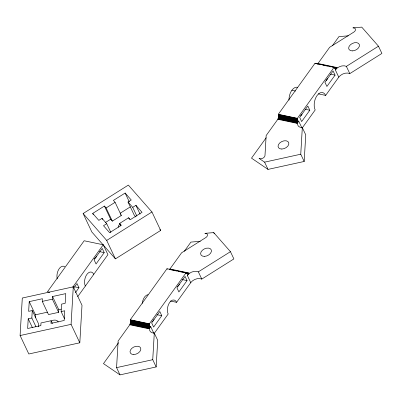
<?xml version="1.0" encoding="UTF-8"?>
<svg xmlns="http://www.w3.org/2000/svg" width="402" height="402" viewBox="0 0 402 402"><rect width="100%" height="100%" fill="white"/><g stroke="black" fill="none" stroke-linecap="round" stroke-linejoin="round"><path stroke-width="0.6" d="M129.801 324.771L148.886 328.791L150.599 326.444A7.457 4.834 -25.3 0 0 154.293 333.092L157.72 340.338L156.162 366.941L120.002 374.875L116.575 367.629L118.133 341.027L129.801 324.771L130.615 322.158L130.268 319.781L166.991 268.732L188.759 273.275L189.02 273.008L169.935 268.988L169.403 269.471L177.257 271.134M148.886 328.791L149.7 326.178L149.353 323.801L130.268 319.781M277.827 119.293L296.912 123.313L298.626 120.967A7.457 4.834 -25.3 0 0 302.314 127.615L305.741 134.861L304.183 161.463L268.023 169.398L264.596 162.152L259.044 158.368A3.517 2.276 -25.3 0 0 262.677 158.272A3.517 2.276 -25.3 0 0 264.988 155.499L266.154 135.549L277.827 119.293L278.641 116.68L278.29 114.304L315.017 63.26L336.781 67.797L337.047 67.531L317.962 63.511L317.143 64.164M296.912 123.313L297.726 120.7L297.374 118.324L278.29 114.304M20.1 335.539L22.296 298.028L73.285 286.842L82.003 305.289L79.807 342.8L28.818 353.986L20.1 335.539L71.084 324.354L73.285 286.842M64.501 318.706L61.124 311.57L61.561 304.118L65.179 303.329L65.747 293.616L52.546 296.51L58.777 309.691L58.622 312.349L48.496 314.57L42.265 301.394L42.421 298.736L29.225 301.631L28.658 311.339L32.271 310.545L31.838 317.997L28.22 318.786L27.653 328.499L40.848 325.605L41.004 322.942L51.129 320.721L52.426 323.464M35.276 317.841L35.451 314.806L29.225 301.631M38.321 326.826L38.502 323.721L32.271 310.545M51.129 320.721L50.974 323.384L64.174 320.484L64.742 310.776L61.124 311.57M58.622 312.349L52.391 299.173L52.546 296.51M156.162 366.941L152.735 359.695L154.293 333.092M304.183 161.463L300.756 154.217L302.314 127.615M170.448 301.033L176.594 302.324L190.754 282.641L187.327 275.395L189.02 273.008M302.048 128.213L315.168 109.982A10.336 5.985 -78.1 0 1 317.047 95.575A10.336 5.985 -78.1 0 1 325.66 95.4L338.775 77.164L335.348 69.918L337.047 67.531M72.707 287.234L103.249 244.778L84.164 240.763L47.436 291.807L49.823 292.309M73.782 287.978L76.978 283.536L78.958 287.726L75.41 292.656M104.213 252.622L96.053 263.963L94.073 259.772L102.234 248.431L104.213 252.622L99.445 251.617M77.742 296.621L107.922 254.667L103.249 244.778M118.505 342.745L103.48 363.624L120.002 374.875M184.317 251.265L190.915 242.099L200.281 241.295M266.159 137.775L251.506 158.147L268.023 169.398M332.343 45.788L338.936 36.622L348.303 35.818M149.353 323.801L186.081 272.752L187.362 273.832L188.759 273.275M297.374 118.324L334.102 67.275L335.384 68.355L336.781 67.797M161.785 315.701L153.624 327.042L151.644 322.851L159.805 311.51L161.785 315.701L157.016 314.696M187.046 280.591L178.885 291.937L176.905 287.747L185.066 276.405L187.046 280.591L182.272 279.586M309.811 110.223L301.651 121.565L299.671 117.374L307.826 106.033L309.811 110.223L305.038 109.218M335.067 75.119L326.906 86.46L324.927 82.269L333.087 70.928L335.067 75.119L330.293 74.114M317.962 63.511L329.65 47.295L353.72 32.17A3.517 2.276 -25.3 0 0 355.479 29.281A3.517 2.276 -25.3 0 0 352.921 27.884L361.745 27.125L378.473 46.195L381.9 53.446L349.805 73.616A7.457 4.834 -25.3 0 0 338.775 77.164M169.935 268.988L181.624 252.773L205.698 237.642A3.517 2.276 -25.3 0 0 207.457 234.758A3.517 2.276 -25.3 0 0 204.899 233.356L213.718 232.602L230.452 251.672L233.879 258.923L201.784 279.094A7.457 4.834 -25.3 0 0 190.754 282.641M83.113 213.532L128.364 185.091L151.956 211.98L160.674 230.431L115.424 258.873L91.832 231.979L83.113 213.532L106.701 240.426L115.424 258.873M93.234 214.512L92.716 213.412L104.43 206.05L106.103 207.96L112.334 221.135L121.319 215.487L115.093 202.312L113.419 200.402L125.133 193.04L131.238 200L128.027 202.02L134.258 215.196L135.821 216.974M106.103 207.96L115.093 202.312M110.872 232.482L106.716 223.698L102.033 218.356L98.822 220.376L92.716 213.412M335.348 69.918A7.457 4.834 -25.3 0 1 346.378 66.37L378.473 46.195M105.565 222.427L110.661 219.226L112.334 221.135M120.153 213.261L130.343 206.859M106.716 223.698L103.51 225.713L109.615 232.678L121.329 225.311L119.655 223.406L128.64 217.758L130.313 219.668L142.032 212.301L135.921 205.342L132.715 207.357L128.027 202.02M106.701 240.426L151.956 211.98M187.327 275.395A7.457 4.834 -25.3 0 1 198.357 271.847L230.452 251.672M264.596 162.152L300.756 154.217M42.265 301.394L52.391 299.173M35.451 314.806L47.451 312.173M58.777 309.691L61.174 309.163M116.575 367.629L152.735 359.695M315.017 63.26L319.912 64.526M322.791 65.129L327.665 66.159M328.756 66.38L331.243 66.913M332.333 67.134L336.509 68.013M334.439 67.807L336.228 68.184M334.157 67.918L335.946 68.295M334.469 68.104L335.66 68.355M318.283 93.847L325.66 95.4M291.857 90.269L295.545 91.043M278.415 114.57L297.5 118.585M278.526 114.942L297.611 118.962M278.606 115.344L297.691 119.364M278.651 115.776L297.736 119.796M278.661 116.223L297.746 120.243M278.641 116.68L297.726 120.7M278.581 117.148L297.666 121.163M278.491 117.605L297.575 121.625M278.365 118.057L297.455 122.077M278.214 118.495L297.299 122.515M278.033 118.912L297.118 122.932M178.347 271.355L185.01 272.767M186.101 272.988L188.488 273.491M185.819 273.159L188.206 273.661M186.131 273.395L187.92 273.772M185.649 273.415L187.639 273.832M186.171 273.581L187.362 273.832M74.782 286.847L78.958 287.726M130.394 320.042L149.479 324.062M130.504 320.419L149.589 324.439M130.585 320.821L149.67 324.841M130.63 321.253L149.715 325.273M130.64 321.7L149.725 325.721M130.615 322.158L149.7 326.178M130.56 322.62L149.644 326.64M130.469 323.082L149.554 327.102M130.343 323.535L149.428 327.555M130.193 323.972L149.278 327.992M130.007 324.389L149.092 328.404M159.85 229.487L160.674 230.431M120.65 214.723L121.319 215.487M315.143 63.521L315.329 63.787M167.307 269.265L166.991 268.732M346.378 66.37L349.805 73.616M298.626 120.967L301.786 127.655M213.718 232.602L214.246 233.718M198.357 271.847L201.784 279.094M135.921 205.342L140.077 214.125M132.715 207.357L136.866 216.145M125.133 193.04L129.283 201.824M128.64 217.758L129.419 219.407M119.655 223.406L120.695 225.602M104.43 206.05L110.661 219.226M102.033 218.356L102.55 219.457M150.599 326.444L154.026 333.69L168.187 314.007L167.694 312.716A8.326 4.819 -78.1 0 1 170.021 301.987A8.326 4.819 -78.1 0 1 176.468 302.002L176.594 302.324M71.084 324.354L79.807 342.8M31.838 317.997L35.989 326.781M28.22 318.786L32.371 327.575M93.761 274.35L93.641 274.028A8.326 4.819 -78.1 0 0 87.194 274.013A8.326 4.819 -78.1 0 0 84.862 284.742L85.36 286.033M179.433 284.103A5.261 3.412 -25.3 0 1 177.357 286.581M288.998 100.138A10.336 5.985 -78.1 0 1 297.591 87.329M327.454 78.626A5.261 3.412 -25.3 0 1 326.072 80.546M153.981 319.479A5.261 3.412 -25.3 0 1 151.906 321.957M302.002 114.002A5.261 3.412 -25.3 0 1 300.621 115.927M142.243 303.384A8.326 4.819 -78.1 0 1 148.011 294.671M51.747 320.69A5.744 3.724 -25.3 0 1 58.23 322.052M118.178 227.225A5.744 3.724 -25.3 0 1 119.932 224.055M57.245 278.928A8.326 4.819 -78.1 0 1 58.843 269.229A8.326 4.819 -78.1 0 1 64.777 266.732M96.601 256.129A5.261 3.412 -25.3 0 1 95.219 258.049M94.887 258.335A5.261 3.412 -25.3 0 1 94.153 258.858M281.827 149.047A5.744 3.724 -25.3 0 0 288.757 142.7A5.744 3.724 -25.3 0 0 279.787 142.901A5.744 3.724 -25.3 0 0 281.827 149.047M352.433 50.908A5.744 3.724 -25.3 0 0 359.363 44.567A5.744 3.724 -25.3 0 0 350.393 44.768A5.744 3.724 -25.3 0 0 352.433 50.908M204.407 256.386A5.744 3.724 -25.3 0 0 211.336 250.039A5.744 3.724 -25.3 0 0 202.367 250.245A5.744 3.724 -25.3 0 0 204.407 256.386M133.806 354.524A5.744 3.724 -25.3 0 0 140.735 348.177A5.744 3.724 -25.3 0 0 131.766 348.378A5.744 3.724 -25.3 0 0 133.806 354.524"/></g></svg>
